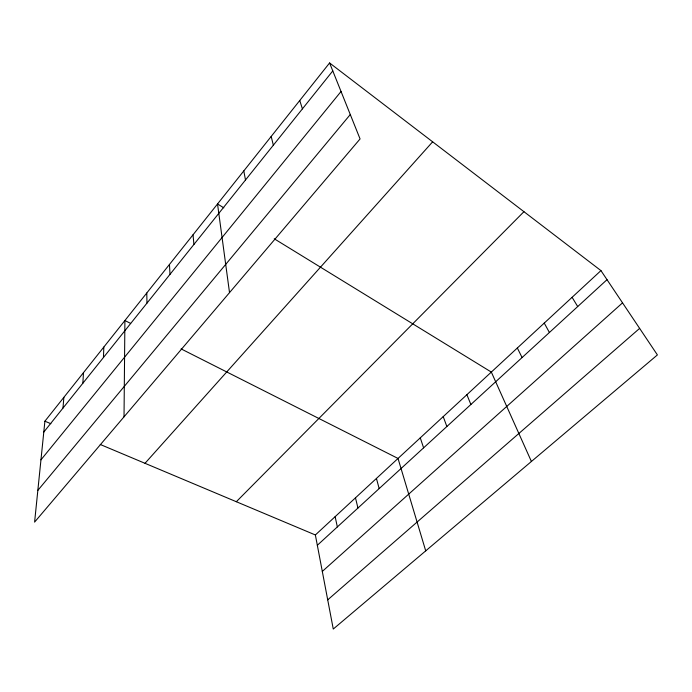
<?xml version="1.0" encoding="UTF-8"?>
<svg xmlns="http://www.w3.org/2000/svg" width="692" height="692" viewBox="0 0 692 692"><rect width="100%" height="100%" fill="white"/><g stroke="black" fill="none" stroke-linecap="round" stroke-linejoin="round"><path stroke-width="1.04" d="M124.024 416.835L124.906 320.526L130.658 323.423M103.454 357.513L103.826 347.047M82.85 383.256L83.49 372.633M62.981 408.09L63.863 397.338M44.902 421.203L34.6 522.105L360.074 138.936L329.591 62.955L44.902 421.203L50.862 423.703M43.786 432.076L332.783 70.913M40.958 459.843L341.035 91.491M37.835 490.386L350.282 114.535M145.009 463.303L432.638 141.817M236.335 501.717L523.939 211.683M315.37 534.968L600.941 270.607L657.4 354.927L333.267 629.045L315.37 534.968L100.254 444.48M317.334 545.279L607.014 279.68M322.308 571.419L622.541 302.862M327.714 599.852L639.633 328.389M181.088 348.898L398.021 458.45L425.718 550.858M223.819 207.834L217.53 203.967L229.519 292.63M274.24 238.783L491.329 372.08L531.404 461.478M329.591 62.955L600.941 270.607M572.102 297.309L577.699 306.556M544.249 323.086L549.405 332.497M517.348 347.998L522.079 357.548M466.892 394.7L470.88 404.5M443.217 416.61L446.859 426.514M420.278 437.854L423.599 447.845M299.757 100.496L302.413 108.878M376.431 478.432L379.164 488.578M271.186 136.445L273.34 145.199M355.48 497.833L357.946 508.04M335.136 516.664L337.341 526.932M243.8 170.907L245.496 179.998M193.033 234.796L193.924 244.458M169.462 264.456L169.998 274.352M146.773 293.01L146.981 303.113"/></g></svg>
